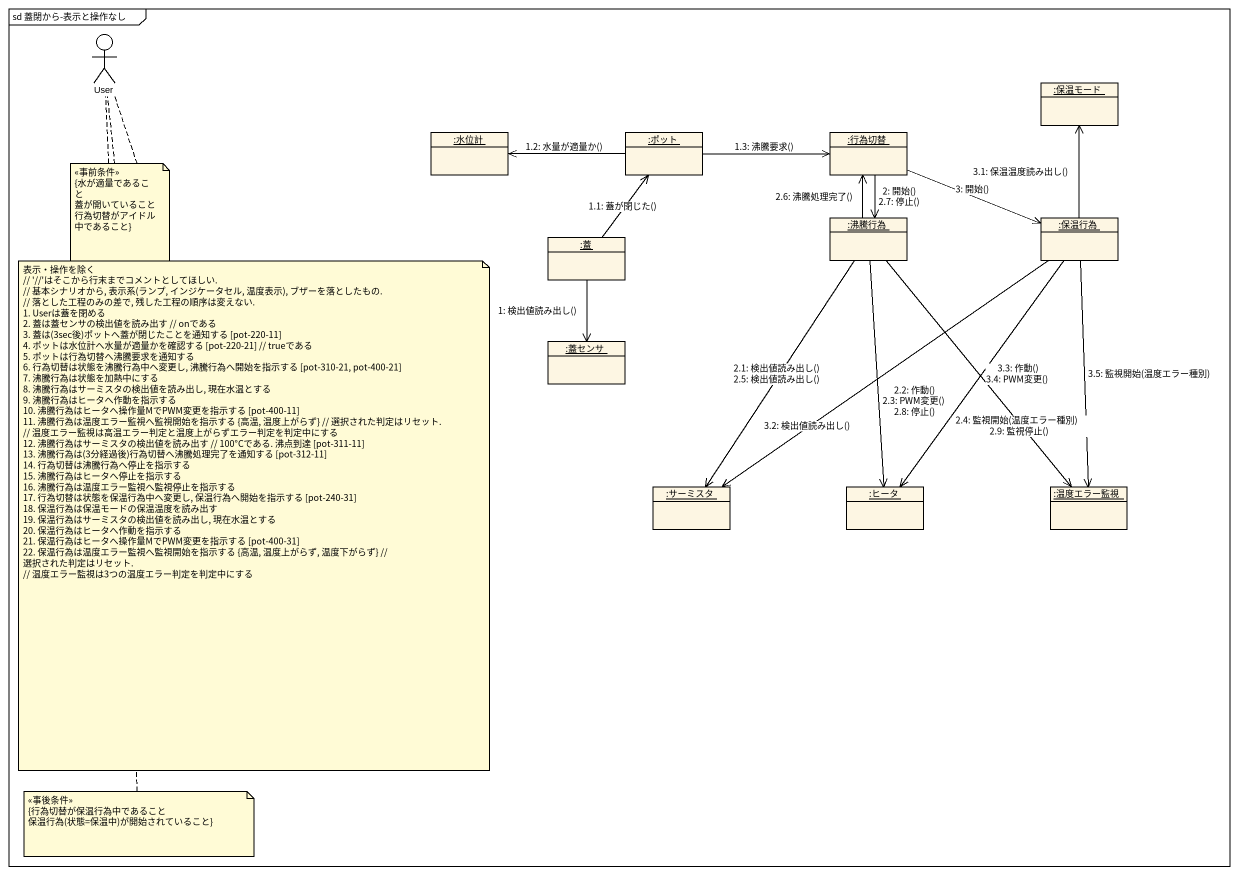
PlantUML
@startuml
mainframe sd 蓋閉から-表示と操作なし
allowmixing
hide circle
hide empty members
actor User
object ":保温モード" as 保温モード
object ":水位計" as 水位計
object ":ポット" as ポット
object ":行為切替" as 行為切替
object ":沸騰行為" as 沸騰行為
object ":保温行為" as 保温行為
object ":蓋" as 蓋
object ":蓋センサ" as 蓋センサ
object ":サーミスタ" as サーミスタ
object ":ヒータ" as ヒータ
object ":温度エラー監視" as 温度エラー監視
蓋 --> 蓋センサ : 1: 検出値読み出し()
蓋 -up-> ポット : 1.1: 蓋が閉じた()
ポット -left-> 水位計 : 1.2: 水量が適量か()
ポット -right-> 行為切替 : 1.3: 沸騰要求()
行為切替 --> 沸騰行為 : 2: 開始()\n2.7: 停止()
沸騰行為 --> サーミスタ : 2.1: 検出値読み出し()\n2.5: 検出値読み出し()
沸騰行為 --> ヒータ : 2.2: 作動()\n2.3: PWM変更()\n2.8: 停止()
沸騰行為 --> 温度エラー監視 : 2.4: 監視開始(温度エラー種別)\n2.9: 監視停止()
沸騰行為 -up-> 行為切替 : 2.6: 沸騰処理完了()
行為切替 -right-> 保温行為 : 3: 開始()
保温行為 -up-> 保温モード : 3.1: 保温温度読み出し()
保温行為 --> サーミスタ : 3.2: 検出値読み出し()
保温行為 --> ヒータ : 3.3: 作動()\n3.4: PWM変更()
保温行為 --> 温度エラー監視 : 3.5: 監視開始(温度エラー種別)
note bottom of User
  <<事前条件>>
  {水が適量であること
  蓋が開いていること
  行為切替がアイドル中であること}
end note
note bottom of User
  表示・操作を除く
  ~// '~//'はそこから行末までコメントとしてほしい.
  // 基本シナリオから, 表示系(ランプ, インジケータセル, 温度表示), ブザーを落としたもの.
  // 落とした工程のみの差で, 残した工程の順序は変えない.
  1. Userは蓋を閉める
  2. 蓋は蓋センサの検出値を読み出す // onである
  3. 蓋は(3sec後)ポットへ蓋が閉じたことを通知する [pot-220-11]
  4. ポットは水位計へ水量が適量かを確認する [pot-220-21] // trueである
  5. ポットは行為切替へ沸騰要求を通知する
  6. 行為切替は状態を沸騰行為中へ変更し, 沸騰行為へ開始を指示する [pot-310-21, pot-400-21]
  7. 沸騰行為は状態を加熱中にする
  8. 沸騰行為はサーミスタの検出値を読み出し, 現在水温とする
  9. 沸騰行為はヒータへ作動を指示する
  10. 沸騰行為はヒータへ操作量MでPWM変更を指示する [pot-400-11]
  11. 沸騰行為は温度エラー監視へ監視開始を指示する {高温, 温度上がらず} // 選択された判定はリセット.
  // 温度エラー監視は高温エラー判定と温度上がらずエラー判定を判定中にする
  12. 沸騰行為はサーミスタの検出値を読み出す // 100°Cである. 沸点到達 [pot-311-11]
  13. 沸騰行為は(3分経過後)行為切替へ沸騰処理完了を通知する [pot-312-11]
  14. 行為切替は沸騰行為へ停止を指示する
  15. 沸騰行為はヒータへ停止を指示する
  16. 沸騰行為は温度エラー監視へ監視停止を指示する
  17. 行為切替は状態を保温行為中へ変更し, 保温行為へ開始を指示する [pot-240-31]
  18. 保温行為は保温モードの保温温度を読み出す
  19. 保温行為はサーミスタの検出値を読み出し, 現在水温とする
  20. 保温行為はヒータへ作動を指示する
  21. 保温行為はヒータへ操作量MでPWM変更を指示する [pot-400-31]
  22. 保温行為は温度エラー監視へ監視開始を指示する {高温, 温度上がらず, 温度下がらず} // 選択された判定はリセット.
  // 温度エラー監視は3つの温度エラー判定を判定中にする
end note
note bottom of User
  <<事後条件>>
  {行為切替が保温行為中であること
  保温行為(状態=保温中)が開始されていること}
end note
@enduml
